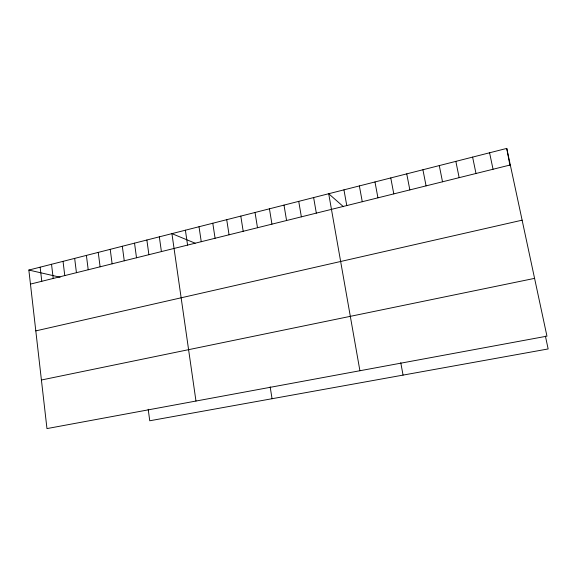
<?xml version="1.0" encoding="UTF-8"?>
<svg xmlns="http://www.w3.org/2000/svg" width="577" height="577" viewBox="0 0 577 577"><rect width="100%" height="100%" fill="white"/><g stroke="black" fill="none" stroke-linecap="round" stroke-linejoin="round"><path stroke-width="0.87" d="M28.85 270.05L506.757 148.412L546.953 336.16L46.968 428.588L28.85 270.05L60.116 277.227M30.458 284.1L510.306 164.964M35.803 330.888L522.12 220.176M41.414 380.005L534.583 278.366M195.134 243.191L171.924 233.635L195.971 401.044M343.452 206.71L328.702 193.735L359.911 370.737M545.402 336.081L548.15 348.948L149.746 420.77L148.202 409.273M489.577 152.79L493.046 169.249M472.613 157.103L475.996 173.482M455.844 161.372L459.155 177.658M439.285 165.585L442.516 181.791M422.919 169.753L426.078 185.873M406.749 173.872L409.843 189.905M390.773 177.932L393.795 193.886M506.757 148.412L509.909 165.253M374.978 181.957L377.935 197.824M400.763 362.695L403.056 375.108M359.37 185.924L362.262 201.719M343.95 189.855L346.77 205.563M313.628 197.565L316.326 213.122M298.727 201.359L301.36 216.837M283.999 205.109L286.574 220.508M269.437 208.816L271.947 224.143M255.034 212.48L257.493 227.735M270.173 386.857L272.048 398.721M240.797 216.101L243.191 231.283M226.718 219.686L229.055 234.789M212.79 223.234L215.077 238.265M199.015 226.739L201.25 241.698M185.397 230.201L187.575 245.088M159.331 236.837L161.409 251.586M146.868 240.01L148.895 254.695M134.528 243.148L136.511 257.768M122.31 246.256L124.257 260.811M110.221 249.336L112.118 263.826M98.249 252.387L100.102 266.812M86.399 255.402L88.209 269.762M74.664 258.388L76.431 272.69M63.037 261.345L64.768 275.582M51.533 264.273L53.214 278.453M40.138 267.173L41.782 281.287"/></g></svg>
